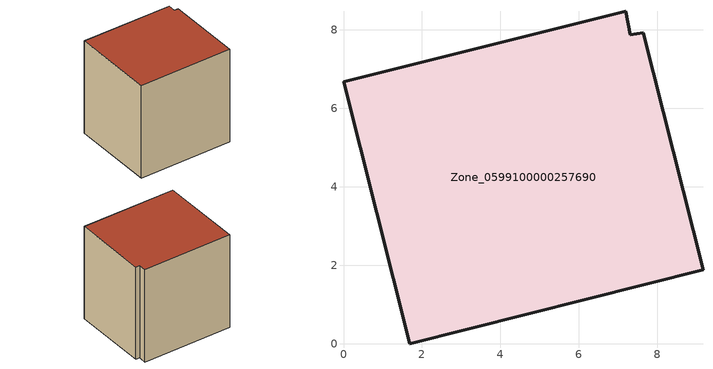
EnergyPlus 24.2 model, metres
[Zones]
Zone_0599100000257690
 floor ground (C_G): 7.19,8.47 7.31,7.87 7.64,7.92 9.16,1.89 1.69,0 0,6.68 z0
 wall outside (C_F): 7.19,8.47 0,6.68 1.69,0 9.16,1.89 7.64,7.92 7.31,7.87 7.19,8.47 z0:7.93
 roof outside (C_R): 7.31,7.87 7.19,8.47 0,6.68 1.69,0 9.16,1.89 7.64,7.92 z7.93
[BUILDING]
Pand.0599100000257690: North Axis=0; Terrain=City; Loads Convergence Tolerance Value=0.04; Temperature Convergence Tolerance Value=0.4; Solar Distribution=FullExterior; Maximum Number of Warmup Days=25; Minimum Number of Warmup Days=1
[Site:Location]
Rotterdam.The.Hague.AP_ZH_NLD Design_Conditions: Latitude=51.96; Longitude=4.45; Time Zone=1; Elevation=-4.5
[SITE:GROUNDTEMPERATURE:BUILDINGSURFACE]
18, 18, 18, 18, 18, 18, 18, 18, 18, 18, 18, 18
[MATERIAL] Thermal Absorptance=0.9; Solar Absorptance=0.7; Visible Absorptance=0.7
Name | Roughness | Thickness | Conductivity | Density | Specific Heat
G.TC.1965-1974 | MediumSmooth | 0.15 | 0.882353 | 540 | 1210
F.TC.1965-1974 | Rough | 0.3 | 0.697674 | 1920 | 840
R.TC.1965-1974 | MediumRough | 0.2 | 0.232558 | 1500 | 1000
[CONSTRUCTION]
C_G: G.TC.1965-1974
C_F: F.TC.1965-1974
C_R: R.TC.1965-1974
[ZONE]
Zone_0599100000257690: Type=1; Multiplier=1; Ceiling Height=Autocalculate; Volume=Autocalculate; Floor Area=autocalculate; Part of Total Floor Area=Yes
[ZONEINFILTRATION:DESIGNFLOWRATE]
Infil_Zone_0599100000257690: Zone or ZoneList or Space or SpaceList=Zone_0599100000257690; Schedule=AlwaysOn; Design Flow Rate Calculation Method=Flow/Area; Flow Rate per Floor Area=0.003; Constant Term Coefficient=1; Temperature Term Coefficient=0; Velocity Term Coefficient=0; Velocity Squared Term Coefficient=0
[HVACTEMPLATE:ZONE:IDEALLOADSAIRSYSTEM]
Zone_0599100000257690: Maximum Heating Supply Air Temperature=50; Minimum Cooling Supply Air Temperature=13; Maximum Heating Supply Air Humidity Ratio=0.0156; Minimum Cooling Supply Air Humidity Ratio=0.0077; Heating Limit=NoLimit; Cooling Limit=NoLimit; Dehumidification Control Type=ConstantSensibleHeatRatio; Cooling Sensible Heat Ratio=0.7; Dehumidification Setpoint=60; Humidification Control Type=None; Humidification Setpoint=30; Outdoor Air Method=None; Outdoor Air Flow Rate per Person=0.00944; Outdoor Air Flow Rate per Zone Floor Area=0; Outdoor Air Flow Rate per Zone=0; Demand Controlled Ventilation Type=None; Outdoor Air Economizer Type=NoEconomizer; Heat Recovery Type=None; Sensible Heat Recovery Effectiveness=0.7; Latent Heat Recovery Effectiveness=0.65
[ZONECONTROL:THERMOSTAT]
ThermostatControl_Zone_0599100000257690: Zone or ZoneList=Zone_0599100000257690; Control Type Schedule=DualSetpointControlType; Control 1=Thermostat_Zone_0599100000257690; Temperature Difference Between Cutout And Setpoint=0
[THERMOSTATSETPOINT:DUALSETPOINT]
Thermostat_Zone_0599100000257690: Heating Setpoint Temperature Schedule=HeatingSetpoint_Zone_0599100000257690; Cooling Setpoint Temperature Schedule=CoolingSetpoint_Zone_0599100000257690
[SCHEDULE:COMPACT]
HeatingSetpoint_Zone_0599100000257690: Through: 12/31, For: AllDays, Until: 24:00, 21
CoolingSetpoint_Zone_0599100000257690: Through: 12/31, For: AllDays, Until: 24:00, 24
DualSetpointControlType: Through: 12/31, For: AllDays, Until: 24:00, 4
AlwaysOn: Through: 12/31, For: AllDays, Until: 24:00, 1
